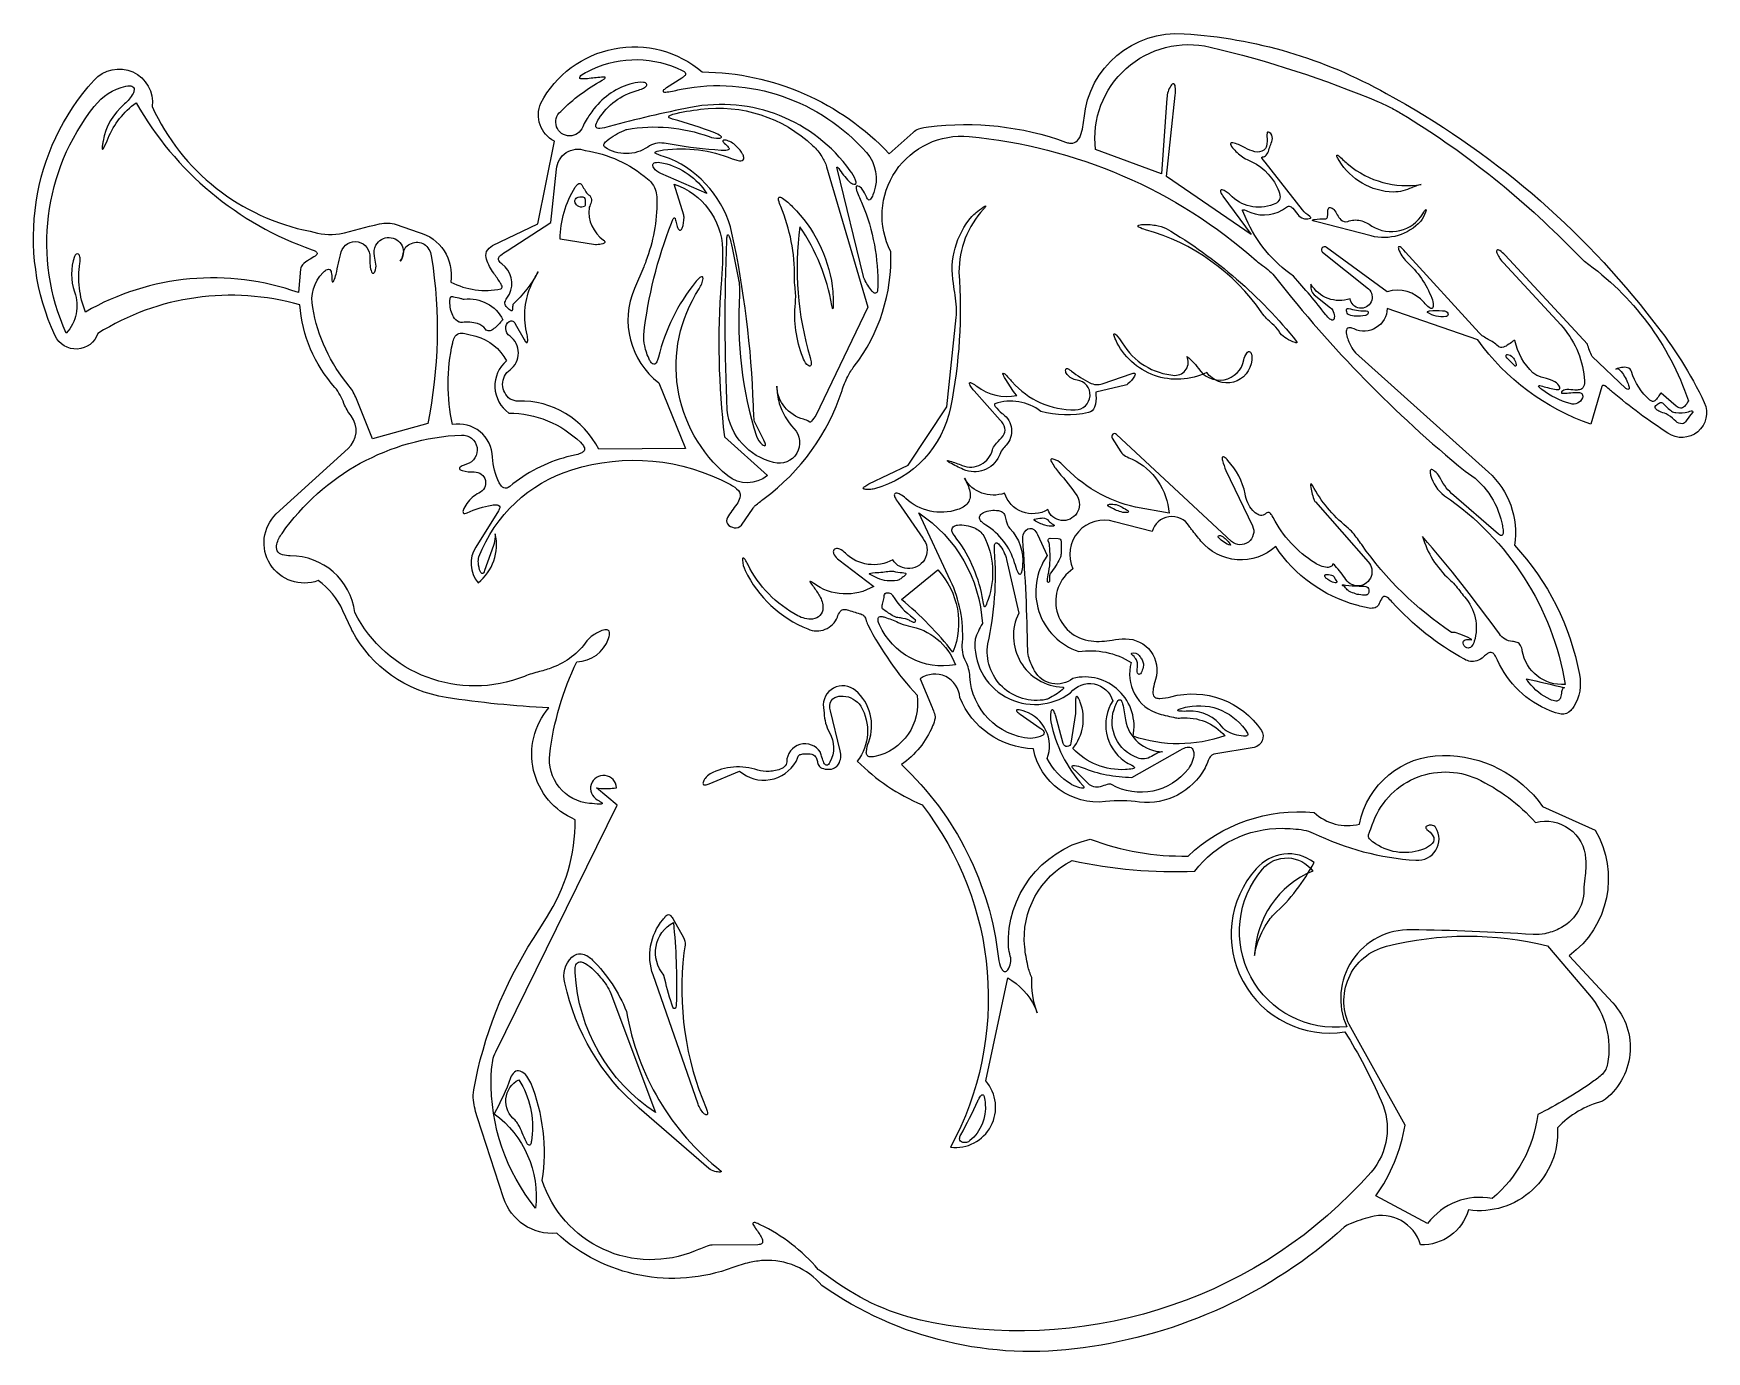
# Model space of a CAD drawing. Extents: x 0 to 207, y 4 to 167.
import ezdxf

# ---------------------------------------------------------------- set-up
doc = ezdxf.new("R2010")
doc.units = 0
doc.header["$MEASUREMENT"] = 0

msp = doc.modelspace()

# ---------------------------------------------------------------- linework, layer by layer
for points in [[(129.907, 4.5396, -0.191161), (97.588, 12.2404, 0.236831), (90.3427, 15.3455, 0.0412036), (88.6162, 15.0977, 0.0333862), (86.5556, 14.4791, -0.282547), (64.7628, 18.7227, -0.349693), (58.1898, 23.1006), (54.9456, 33.0048, -0.0435634), (54.4592, 35.2036, -0.0777212), (54.4902, 36.4706, -0.0980325), (61.8717, 55.2198), (62.5738, 56.327), (63.5003, 57.7826, 0.145691), (67.0531, 69.9289, -0.507488), (63.7965, 83.7827, -0.0259579), (51.0785, 85.0697, -0.235146), (39.4679, 93.281, -0.0168613), (39.3505, 93.5151), (38.2999, 95.8198, 0.132596), (35.2391, 99.5445, -0.81144), (30.0575, 107.799), (38.944, 115.904, 0.392532), (39.321, 119.94, -0.0775027), (38.4213, 121.492, 0.0851747), (37.3135, 123.458, -0.163211), (32.9645, 133.679, 0.213269), (7.9819, 130.15, -0.676265), (2.6758, 129.873, -0.300588), (7.4962, 161.509, -0.739155), (14.6871, 158.232, 0.241124), (34.2444, 142.797, 0.102433), (37.8907, 142.465, -0.00526496), (42.849, 143.718, -0.137645), (44.8949, 143.635), (47.6161, 142.702, -0.382063), (51.6583, 136.502, 0.171839), (57.8576, 135.679, 0.246473), (57.9839, 135.783, 0.178641), (57.9931, 136.003, 0.0566092), (57.7782, 136.428, 0.00737499), (56.9735, 137.611, -0.0833751), (56.0855, 139.339, -0.166352), (56.0931, 140.288, -0.186351), (56.8342, 141.02), (62.4207, 143.735), (64.4816, 153.963, -0.395677), (62.7978, 158.666, -0.480577), (82.7835, 162.535, -0.204408), (105.912, 152.406), (108.878, 155.052, -0.094877), (109.58, 155.493, -0.0563421), (110.796, 155.719, -0.121237), (127.752, 153.839, 0.0607012), (128.251, 153.716, 0.174625), (129.012, 153.874, 0.147202), (129.602, 154.647, 0.0686804), (130.032, 156.824, -0.40871), (142.419, 167.266, -0.113037), (167.425, 159.873, -0.105301), (200.548, 131.561, -0.0602821), (206.798, 121.59, -0.762019), (202.295, 117.801, -0.0314166), (195.426, 122.888, -0.0169218), (195.202, 123.082, 0.0536574), (194.486, 123.645, 0.111702), (194.285, 123.716, 0.174952), (194.185, 123.692, 0.173737), (194.124, 123.597), (192.764, 118.899, -0.154515), (178.76, 129.353), (167.558, 133.237, -0.538517), (163.459, 130.704), (163.195, 130.808, 0.119654), (162.803, 130.852, 0.206045), (162.576, 130.709, 0.131905), (162.487, 130.421, 0.0614505), (162.514, 130.026, 0.0729917), (163.041, 128.609, 0.0815231), (163.631, 127.758), (180.078, 112.978, -0.255147), (183.295, 103.933, -0.143163), (191.336, 87.9065, -0.192675), (190.656, 83.9515, -0.0479121), (190.277, 83.4676, -0.2542), (189.093, 83.0116, -0.064004), (187.73, 83.4332, -0.19598), (181.21, 89.6942, 0.049709), (180.871, 90.3153, 0.116151), (180.564, 90.6099, 0.182514), (180.27, 90.6495, 0.0964981), (179.972, 90.5059, 0.014953), (179.479, 90.1035, -0.0936456), (178.644, 89.5943, -0.213231), (177.121, 89.8076, -0.084703), (168.169, 96.8768, 0.0517166), (167.582, 97.4342, 0.122425), (167.281, 97.5776, 0.257232), (166.998, 97.4796, 0.0642853), (166.83, 97.2416, -0.00666785), (166.461, 96.5178, -0.181174), (166.057, 96.1831, -0.107485), (165.325, 96.1209, -0.0404985), (163.783, 96.503, -0.185179), (153.75, 103.768, -0.428924), (144.492, 104.438, -0.0067759), (143.337, 105.882, -0.0259235), (143.061, 106.278, 0.653625), (138.448, 105.607), (133.796, 106.833, 0.648633), (128.644, 100.996, 0.695843), (130.921, 92.0652, 0.0741157), (133.513, 92.1759, -0.0469644), (135.155, 92.3352, -0.504957), (138.884, 87.3101, 0.0322654), (138.596, 86.1663, 0.104263), (138.592, 85.4195, 0.240118), (138.921, 85.0297, 0.0963028), (139.415, 84.9476, 0.0515517), (140.767, 85.1613, -0.317254), (152.001, 80.9994, -0.505526), (151.102, 78.89), (146.099, 78.0424, 0.125042), (145.767, 77.8617, 0.101696), (145.388, 77.2658, -0.0234335), (145.014, 76.3664, -0.305909), (136.894, 72.1026, 0.0621276), (132.705, 72.1768, -0.393995), (123.765, 78.7087, -0.296378), (114.662, 85.0499, 0.591168), (109.766, 87.3864), (111.23, 83.8118, -0.0078261), (111.449, 83.2631, -0.119616), (111.591, 82.4901, -0.0732712), (111.291, 81.541, -0.141484), (107.425, 76.7527, -0.179683), (119.426, 52.7671, 0.0921325), (119.78, 51.5516, 0.121314), (120.077, 51.1962, 0.3033), (120.417, 51.1866, 0.0952027), (120.595, 51.3529, 0.228351), (120.901, 53.0528, -0.0486111), (120.69, 54.1585, -0.362474), (130.792, 67.5309, 0.0959061), (142.907, 65.4351, -0.216464), (158.508, 70.8295, 0.255752), (164.11, 69.3958, -0.355801), (174.412, 77.8975, -0.244268), (186.794, 71.5739), (193.296, 68.6297, -0.384643), (190.083, 53.0916), (195.474, 47.2452, -0.451165), (194.213, 35.0758, 0.142384), (188.63, 31.7797, -0.474001), (177.601, 21.6091, -0.342402), (171.678, 17.2903, 0.408961), (165.455, 20.7341, 0.0263233), (162.983, 19.905, 0.0784818), (162.225, 19.4582, -0.151616)], [(191.954, 139.082, -0.158558), (204.83, 121.824, -0.099248), (204.342, 121.103, -0.202458), (203.837, 120.899, -0.171721), (203.325, 121.136), (201.474, 122.746, 0.331643), (201.43, 122.749, 0.0951928), (201.329, 122.654, 0.0131303), (201.176, 122.416, -0.0750699), (200.756, 121.871, -0.202603), (200.388, 121.732, -0.154242), (200.067, 121.888, -0.138858), (197.795, 125.421, 0.266144), (197.301, 125.908, 0.104747), (196.571, 125.925, 0.0324269), (195.86, 125.744, -0.151772), (195.996, 125.805, -0.0976327), (196.1, 125.784, -0.0602692), (196.248, 125.7, -0.058024), (196.527, 125.423, -0.0767346), (197.382, 123.889, -0.0842732), (197.506, 123.366, -0.288025), (197.424, 123.231, -0.250911), (197.246, 123.236), (197.085, 123.35), (192.916, 127.281, -0.046697), (192.334, 128.832), (182.164, 139.828, 0.0618641), (181.479, 140.418, 0.0890292), (181.267, 140.507), (181.193, 140.508, 0.270687), (181.105, 140.432, 0.125008), (181.095, 140.268, 0.0556171), (181.16, 140.034, 0.0914168), (181.927, 138.905), (189.023, 131.214, -0.161489), (191.946, 124.706), (191.978, 124.335, -0.127977), (191.867, 123.57, -0.247983), (191.344, 123.167, -0.0621631), (190.783, 123.139, 0.036856), (189.777, 123.188, 0.192699), (189.136, 122.925, 0.249454), (189.107, 122.816, 0.293749), (189.177, 122.747), (189.395, 122.734, 0.0250258), (190.265, 122.805, -0.0552558), (191.347, 122.827, -0.0868341), (191.578, 122.755, -0.148251), (191.702, 122.624, -0.202461), (191.72, 122.173, -0.393638), (190.214, 121.456, -0.0982736), (186.685, 123.219, -0.0406357), (186.314, 123.541, -0.357442), (186.309, 123.65, -0.275318), (186.433, 123.701, -0.0272809), (186.79, 123.621, 0.0351922), (188.465, 123.2, 0.0911026), (188.791, 123.209, 0.231222), (188.901, 123.308, 0.187472), (188.903, 123.486, 0.171052), (188.314, 124.155, 0.0583958), (187.97, 124.326, 0.0178049), (186.59, 124.755, -0.113695), (185.597, 125.265, -0.145513), (183.349, 129.263, 0.332313), (183.321, 129.286, 0.136244), (183.243, 129.27, 0.034675), (183.096, 129.175, -0.0200926), (182.42, 128.688, -0.120125), (181.753, 128.426, -0.230213), (181.279, 128.594, 0.0693757), (180.064, 129.415, -0.0805482), (178.926, 130.206), (169.837, 140.227), (169.612, 140.466, 0.0719697), (169.142, 140.866, 0.197561), (168.989, 140.885, 0.324371), (168.926, 140.807, 0.0790597), (168.96, 140.598, 0.114301), (169.943, 139.052, -0.119942), (173.068, 134.506, -0.0867608), (173.252, 133.625, -0.11865), (173.203, 133.352, -0.175984), (173.11, 133.256, -0.175036), (172.961, 133.25, -0.0844851), (172.75, 133.356, -0.0630414), (172.113, 133.98, 0.300961), (167.532, 135.318), (160.034, 140.806, 0.971581), (159.563, 140.2), (165.23, 135.658, -1.43356), (162.977, 134.444, -0.356211), (158.118, 136.239, 0.0245854), (158.09, 136.047, 0.242091), (158.508, 134.946), (160.552, 133.324, -0.120745), (160.873, 132.869, -0.135096), (161, 132.062, -0.114322), (160.93, 131.883, -0.311815), (160.704, 131.808, -0.102561), (160.465, 131.93, -0.0588497), (159.965, 132.451, 0.0164879), (155.96, 137.224, -0.140428), (150.098, 144.359), (149.675, 145.271, -0.0621383), (149.638, 145.394, -0.254572), (149.662, 145.453, -0.199308), (149.737, 145.476, -0.0483406), (149.892, 145.44, -0.0135005), (150.66, 145.146, 0.267068), (155.092, 145.779), (155.215, 145.857, -0.285249), (155.652, 145.824, -0.0592623), (155.853, 145.651), (156.487, 144.876, 0.143133), (157.183, 144.387, 0.090534), (157.711, 144.358, 0.0558379), (158.039, 144.406, 0.180092), (158.11, 144.46, 0.301596), (158.109, 144.516), (158.074, 144.556, 0.030965), (157.958, 144.65, -0.0745299), (157.055, 145.441), (152.43, 151.348), (152.193, 151.654, -0.0580357), (152.027, 151.899, -0.242981), (152.031, 151.956, -0.212782), (152.083, 151.993), (152.133, 152.001, 0.187927), (152.588, 152.236, 0.115136), (152.897, 152.861, -0.0208941), (153.13, 153.548, 0.0660063), (153.347, 154.281, 0.288697), (152.952, 155.044, 0.179081), (152.797, 155.083, 0.278658), (152.711, 155.018), (152.689, 154.933, 0.0369623), (152.673, 154.549, -0.0679757), (152.609, 153.352, -0.183189), (152.295, 152.848, -0.21242), (151.158, 152.653, -0.0656812), (149.963, 153.13, 0.0573641), (148.621, 153.725, 0.07044), (148.308, 153.768, 0.244487), (148.186, 153.694, 0.221774), (148.168, 153.54, 0.0645234), (148.291, 153.309, 0.068894), (149.464, 152.142, 0.0729561), (150.226, 151.669, -0.197657), (153.894, 148.294, -0.0688257), (154.274, 147.245, -0.191533), (154.154, 146.605, -0.154819), (153.441, 146.109, -0.305137), (148.104, 147.326, 0.0634854), (147.626, 147.701, 0.0882026), (147.129, 147.916, 0.107085), (146.989, 147.917, 0.245742), (146.91, 147.852), (146.9, 147.792, 0.0975942), (146.948, 147.608, 0.0491887), (147.227, 147.152), (150.71, 142.399), (140.224, 149.592), (141.321, 159.646, 0.0689624), (141.328, 160.72, 0.10067), (141.238, 160.972, 0.0962376), (141.172, 161.036, 0.125361), (141.105, 161.06, 0.178618), (140.946, 161.004, 0.076819), (140.775, 160.827, 0.130301), (140.284, 159.293), (139.631, 149.935), (131.45, 152.933, -0.520349), (145.648, 165.609, -0.0423263), (166.573, 158.777, -0.0184342), (167.977, 158.12, -0.0178547), (169.374, 157.339, -0.0613603), (189.876, 141.149), (191.853, 139.166, 0.0419698)], [(102.572, 146.204, -0.1045), (104.499, 135.865), (104.48, 135.583, -0.0996347), (104.381, 135.228, -0.23785), (104.23, 135.132, -0.17736), (104.002, 135.19, -0.0586552), (103.76, 135.415, -0.0617224), (102.863, 136.855, -0.0483742), (102.723, 137.205), (99.4677, 150.572), (99.4443, 150.692, -0.286117), (99.4684, 150.743, -0.341642), (99.5168, 150.739, -0.0379488), (99.6657, 150.564, 0.040636), (100.909, 149.007, 0.0933185), (101.378, 148.671, 0.143776), (101.664, 148.626), (101.726, 148.646, 0.190184), (101.799, 148.731, 0.107896), (101.813, 148.866, 0.0616567), (101.745, 149.137, 0.0564276), (101.081, 150.3, 0.294565), (81.3239, 158.129, 0.0186691), (71.2513, 155.772, -0.0512626), (70.1058, 155.525, -0.114587), (69.7857, 155.566, -0.249499), (69.618, 155.751, -0.113949), (69.6202, 155.977, -0.085867), (69.9778, 156.738, -0.187236), (74.7029, 160.229, 0.047195), (75.4143, 160.483, 0.0944956), (75.8084, 160.746, 0.133182), (75.9066, 160.909, 0.211674), (75.8817, 161.051, 0.136969), (75.7406, 161.163, 0.0702366), (75.4904, 161.234, 0.0966528), (74.1573, 161.107, 0.168063), (69.3672, 157.946, 0.0237927), (68.4131, 156.571, 0.041852), (67.977, 155.725, -1.29897), (65.2671, 157.653, -0.0710472), (70.4016, 161.516), (70.6707, 161.665, 0.186526), (70.774, 161.804, 0.444751), (70.7285, 161.875), (70.3049, 161.875, 0.0104295), (68.5771, 161.696, -0.0595346), (67.7324, 161.684, -0.376273), (67.6118, 161.828, -0.227696), (67.7409, 162.083, -0.0387308), (68.5242, 162.557, -0.227602), (79.669, 163.003, -0.0294958), (80.3748, 162.682, -0.101175), (80.6477, 162.46, -0.265768), (80.6906, 162.192, -0.0929091), (80.592, 162.035, -0.0649752), (80.2561, 161.765), (78.3675, 160.572, 0.0447005), (77.9966, 160.301, 0.201165), (77.9238, 160.139, 0.354665), (77.9906, 160.052), (78.1041, 160.038, 0.0362287), (78.423, 160.052, 0.0286375), (80.1715, 160.402, -0.266052), (103.1, 152.544, -0.275832), (104.005, 147.604), (103.885, 147.298, -0.0857085), (103.592, 146.759), (103.512, 146.689, -0.284872), (103.367, 146.683, -0.0791092), (103.312, 146.726, -0.0444439), (103.235, 146.822, -0.0311417), (103.102, 147.065, 0.0548345), (102.578, 148.011, 0.154501), (102.044, 148.401), (101.949, 148.413, 0.286121), (101.837, 148.341, 0.0834521), (101.817, 148.276, 0.0495603), (101.813, 148.163, 0.0528005), (101.903, 147.759, 0.0228735)], [(5.0758, 135.282, -0.286566), (4.0453, 130.197, -0.279766), (7.5281, 158.266, -0.17624), (11.4175, 160.765), (11.6618, 160.801, -0.12327), (12.1861, 160.758, -0.139568), (12.3774, 160.622, -0.181298), (12.4578, 160.294, -0.0833461), (12.3272, 159.861, -0.100388), (11.2626, 158.565, 0.175017), (8.6132, 153.977, 0.0114689), (8.5309, 153.46, 0.0577036), (8.5037, 153.033, 0.258293), (8.5469, 152.97, 0.338624), (8.6067, 152.982, 0.0476451), (8.7009, 153.121, 0.0245673), (9.2408, 154.32, -0.1399), (12.7086, 158.709, 0.181863), (34.5081, 140.509), (34.7583, 140.409, -0.102606), (35.05, 140.216, -0.170749), (35.1039, 140.079, -0.160401), (35.0603, 139.929, -0.0782089), (34.8554, 139.731, -0.0224526), (34.1633, 139.297, 0.0825083), (33.2858, 138.626, 0.164062), (33.0536, 138.123), (32.806, 135.205, 0.219479), (6.4349, 132.802, -0.133531), (5.7557, 138.839, 0.0302151), (5.7891, 139.185, 0.116628), (5.6974, 139.789, 0.136575), (5.5605, 139.97, 0.340871), (5.2788, 139.964, 0.137705), (5.0746, 139.676, 0.166147)], [(94.1284, 118.364, -0.764717), (91.6143, 114.183, -0.316021), (85.86, 120.637, -0.0204922), (85.8101, 141.645), (85.8235, 141.882, -0.0739317), (85.892, 142.306, -0.273372), (85.9572, 142.358, -0.282914), (86.0314, 142.325, -0.0516479), (86.1131, 142.164, -0.0371269), (86.4861, 140.748), (87.2305, 137.053, -0.0304149), (87.3862, 135.931, -0.0358877), (87.3914, 134.971, 0.0923566), (89.4702, 117.413, 0.132288), (90.2047, 116.402, 0.097796), (90.4482, 116.259), (90.5087, 116.25, 0.323416), (90.5845, 116.301, 0.0970607), (90.5948, 116.354, 0.0510453), (90.5841, 116.457, 0.0552304), (90.3994, 116.922), (89.3097, 119.075, -0.0934954), (89.2138, 119.406, -0.0178505), (89.1067, 121.192, 0.0445424), (86.4579, 142.574, 0.240566), (78.7359, 151.796, 0.0195771), (78.247, 151.978, -0.0288505), (77.1223, 152.372, -0.0800213), (76.9601, 152.478, -0.227118), (76.9341, 152.555, -0.210225), (76.9787, 152.63, -0.0805776), (77.2159, 152.727, -0.0307324), (77.995, 152.868, -0.127896), (86.4935, 151.792), (86.9234, 151.64, 0.0801629), (87.5336, 151.537), (87.7253, 151.572, 0.265769), (87.9105, 151.783), (87.9153, 151.944, 0.0854922), (87.778, 152.344, 0.0769304), (87.075, 153.257, 0.124102), (85.8635, 154.042, 0.122689), (85.4218, 154.066, 0.265888), (85.3363, 153.988, 0.23837), (85.3564, 153.862, 0.0439806), (85.5069, 153.699, -0.028411), (85.9992, 153.233, -0.0945956), (86.1056, 153.063, -0.280325), (86.076, 152.941, -0.14805), (85.8765, 152.833, -0.0538234), (85.1125, 152.816, -0.0274199), (79.0436, 153.533, 0.0110115), (78.052, 153.699, 0.20519), (76.0256, 153.225, -0.301983), (70.7297, 153.208, -0.218277), (70.588, 153.404, -0.167661), (70.6463, 153.646, -0.0774904), (71.0203, 154.061, -0.0628195), (73.1018, 155.29, -0.0546504), (73.4496, 155.415, -0.132061), (83.6329, 154.523, 0.0881627), (84.8228, 154.32, 0.104567), (85.0966, 154.369, 0.260249), (85.1508, 154.446, 0.217296), (85.1161, 154.55), (85.0401, 154.617, 0.0604415), (84.3279, 154.972, 0.0296214), (79.1035, 156.692, -0.0723051), (78.6922, 156.848, -0.320487), (78.6368, 156.987, -0.213774), (78.7675, 157.155, -0.0447548), (79.142, 157.301, -0.0323517), (82.5702, 157.908, -0.226509), (96.4672, 153.391, -0.0589278), (97.5774, 152.055, -0.0723209), (98.1701, 150.767), (103.287, 133.424), (96.8339, 120.002, -0.00618659), (96.2957, 119.286, -0.061643), (96.2095, 119.202, -0.250255), (96.1013, 119.182, -0.0574208), (96.0152, 119.222, 0.0791888), (95.3224, 119.518, -0.327812), (92.0103, 123.62, 0.0582016), (92.3089, 121.49, 0.105659)], [(165.566, 26.2791, -0.263768), (111.345, 7.6234, -0.106529), (99.5751, 12.493), (97.2318, 14.1549, -0.0598108), (97.1255, 14.2523, 0.102843), (89.958, 19.7788, 0.038593), (89.3081, 20.0502, 0.224401), (89.0803, 20.0144, 0.357877), (89.0365, 19.8654), (89.1186, 19.7075, 0.0189396), (89.386, 19.305, -0.0485212), (90.1431, 18.1131, -0.100932), (90.2505, 17.7051, -0.2546), (90.1143, 17.4182, -0.0986925), (89.9528, 17.3442, -0.0564462), (89.6465, 17.3071), (84.003, 17.2634, 0.0805553), (83.6212, 17.1985, 0.0168313), (81.8992, 16.5446, -0.439316), (62.9715, 25.2548, 0.136352), (61.5478, 37.3467, 0.072618), (61.0565, 38.1681, 0.138304), (60.2307, 38.8004, 0.264914), (59.5243, 38.6835, 0.136562), (59.0567, 37.9545, -0.0378301), (57.0285, 33.5285, -0.26807), (62.151, 21.8241, -0.176642), (56.6485, 37.9318, -0.0377753), (56.8577, 40.1047, -0.071564), (57.2154, 41.2045), (72.2454, 71.7479), (69.7021, 73.8921), (69.7471, 73.8688, 0.0497587), (69.9167, 73.8329, 0.0341278), (71.1831, 73.8055, 0.0330179), (72.0971, 73.8739, 0.0454645), (72.1544, 73.8911, 1.70843), (69.7875, 72.3966, -0.0157632), (70.1158, 72.2081, -0.0792737), (70.373, 72.0114, -0.238311), (70.3916, 71.934, -0.263737), (70.3421, 71.8806), (70.278, 71.8668, -0.0349872), (70.0931, 71.8571, -0.0163136), (68.8248, 71.9559, -0.424384), (63.9018, 78.0582, -0.0826972), (67.2616, 89.4967, 0.312169), (71.1782, 92.3659, 0.0655252), (71.3063, 92.923, 0.142154), (71.249, 93.2693, 0.261847), (70.8953, 93.4594, 0.0750897), (70.5343, 93.4106, 0.0813869), (69.2519, 92.754, 0.080621), (68.4987, 92.0722, -0.151014), (64.2204, 88.7627, -0.0303311), (62.639, 88.277, 0.0356497), (60.7871, 87.6866, -0.387879), (39.7613, 95.6039, 0.37977), (31.7919, 102.609, -0.0799713), (30.8354, 102.735, -0.201721), (30.183, 103.23, -0.176054), (30.1135, 104.05, -0.0948757), (30.7685, 105.386, -0.232849), (52.9792, 117.573, -0.884034), (53.6077, 113.943), (53.3179, 113.846, 0.0900466), (52.7979, 113.586, 0.186368), (52.7147, 113.436, 0.248402), (52.7597, 113.312), (52.8387, 113.257, 0.0532543), (53.073, 113.162, 0.0717914), (54.5393, 113.001, -0.840954), (55.1302, 110.388, 0.12793), (53.6441, 109.106, 0.0932683), (53.1845, 108.233, 0.113288), (53.1694, 107.998, 0.271504), (53.2738, 107.873), (53.3756, 107.86, 0.0923676), (53.6883, 107.954, -0.0632565), (56.7288, 108.898, -0.0795486), (57.3817, 108.91, -0.1479), (57.642, 108.797, -0.243352), (57.7158, 108.566, -0.109783), (57.5631, 108.197), (54.7402, 103.701, 0.323362), (55.0274, 99.2813, 0.292009), (57.1648, 105.33, -0.027781), (57.133, 104.951, -0.0130883), (56.9554, 103.872), (55.843, 100.774, -0.0734583), (55.7079, 100.502), (55.6402, 100.434, -0.273163), (55.5075, 100.417), (55.4439, 100.46, -0.0846685), (55.3256, 100.631, -0.0875443), (55.0732, 101.731, -0.102859), (55.1396, 102.474, -0.229997), (66.6516, 113.265, -0.203697), (86.2655, 111.424, -0.101077), (87.2469, 110.692, -0.256055), (87.44, 109.79, -0.0807563), (87.0424, 109.01, 0.0226319), (85.8895, 107.34, 0.306467), (85.9127, 106.569, 0.200704), (86.7434, 106.084, 0.295381), (87.6155, 106.421), (89.0709, 108.533, -0.0645443), (89.3321, 108.824, -0.0178819), (90.4298, 109.7, 0.155263), (100.075, 123.081, -0.0371296), (100.795, 124.828, -0.0473977), (101.582, 126.084, 0.173918), (106.122, 140.257, -0.593075), (115.803, 154.531, -0.159668), (151.361, 139.151, 0.0364191), (152.138, 138.555, -0.0815862), (153.742, 137.076, 0.0554485), (177.186, 113.098, -0.206738), (181.724, 106.691, -0.0187264), (181.868, 105.977, -0.0721781), (181.896, 105.36, -0.0963086), (181.843, 105.194, -0.210346), (181.738, 105.111, -0.161822), (181.567, 105.139, -0.0677275), (181.321, 105.302), (175.52, 110.345, -0.0995919), (174.039, 112.406, 0.0831608), (173.456, 113.067, 0.0998961), (173.095, 113.283, 0.121653), (172.986, 113.291, 0.207258), (172.911, 113.238, 0.13001), (172.88, 113.115, 0.0601035), (172.925, 112.613, 0.167454), (174.629, 110.059, -0.205319), (189.589, 86.6798, -0.385302), (184.271, 90.8523, 0.0894097), (184.064, 91.5182, 0.193167), (183.631, 91.8949, 0.0549219), (183.057, 91.9956, -0.240251), (181.446, 92.9526, 0.020119), (171.937, 105.011, 0.140646), (175.229, 99.7214, -0.0524138), (176.523, 98.2798, 0.0257949), (177.122, 97.5359, -0.263376), (178.325, 92.0239, -0.133585), (177.967, 91.3632, -0.291688), (177.42, 91.2176, -0.280636), (176.936, 91.8116, -0.356398), (177.185, 92.2012, -0.104024), (177.571, 92.2533, -0.0112072), (177.946, 92.209, 0.198859), (177.998, 92.2263, 0.45736), (177.998, 92.2541, 0.0479108), (177.863, 92.3392, 0.0259534), (176.653, 92.8584, 0.036249), (176.427, 92.9327, 0.14723), (175.507, 93.13, -0.0932098), (164.394, 104.005, 0.0276978), (163.3, 105.448, 0.0457312), (162.515, 106.217, -0.0999763), (158.309, 111.333), (158.237, 111.456, 0.184736), (158.136, 111.529, 0.426826), (158.084, 111.496, 0.0603829), (158.076, 111.305, 0.0683627), (158.476, 109.612, 0.0862534), (158.66, 109.283), (165.199, 101.864, -1.07802), (162.447, 99.6604, 0.0263788), (161.122, 101.381, 0.0769604), (160.891, 101.583, 0.220288), (160.825, 101.588, 0.288583), (160.793, 101.546, -0.259689), (160.596, 101.273, -0.123184), (160.115, 101.185, -0.129404), (158.59, 101.734, -0.131993), (153.442, 107.338), (153.326, 107.547, 0.0950473), (153.034, 107.919, 0.131705), (152.873, 107.997, 0.168383), (152.655, 107.943, 0.0300021), (152.512, 107.842, -0.0734507), (152.182, 107.635, -0.230723), (151.585, 107.711, -0.0750459), (150.907, 108.23, -0.139132), (149.977, 110.287, 0.133079), (147.83, 114.429, 0.0784723), (147.367, 114.846, 0.206758), (147.213, 114.864, 0.286633), (147.136, 114.778), (147.131, 114.681, 0.0426854), (147.166, 114.426, 0.0428447), (147.595, 113.17), (150.888, 106.327, -0.79679), (148.295, 104.379), (134.053, 117.64, 0.889926), (133.507, 117.191), (134.602, 115.492, 0.123604), (135.163, 114.955, 0.0157074), (136, 114.572, -0.269252), (140.549, 107.887), (136.413, 108.621, -0.149536), (127.352, 113.899, 0.0979852), (126.553, 114.467, 0.0978549), (126.084, 114.606, 0.122488), (125.966, 114.586, 0.239765), (125.909, 114.513), (125.908, 114.454, 0.0879403), (125.97, 114.289, 0.0424553), (126.866, 112.969, -0.0331479), (129.174, 110.024, -1.10876), (125.543, 108.338, -0.486209), (120.197, 110.377, -0.368096), (115.23, 112.213, -0.0807769), (115.899, 110.566, -0.214689), (115.663, 109.176, -0.159721), (114.375, 108.336, -0.274594), (107.958, 109.728, 0.0708906), (107.259, 110.225, 0.101574), (106.796, 110.368, 0.129447), (106.64, 110.339, 0.282925), (106.542, 110.155, 0.0888143), (106.591, 109.929, 0.0696016), (107.032, 109.203), (110.077, 104.782, -1.07401), (106.358, 102.116, -0.330435), (100.503, 102.933, 0.0949175), (99.7952, 103.433, 0.169623), (99.267, 103.494, 0.354319), (98.9998, 103.119, 0.119785), (99.1183, 102.734, 0.0998298), (99.6821, 102.128), (104.001, 98.8324, -0.302432), (96.538, 99.2068, 0.0185781), (96.1986, 99.4449, 0.275672), (96.1214, 99.4462, 0.425659), (96.108, 99.3929, 0.00657133), (96.5316, 98.8097, -0.0225661), (97.2905, 97.6489, -0.146309), (97.7111, 96.1584, -0.390266), (96.4385, 94.787, -0.152033), (94.6095, 95.2009, -0.157953), (88.4034, 101.56, 0.0405567), (88.0721, 102.143, 0.0708175), (87.9192, 102.317, 0.252548), (87.8244, 102.332, 0.250272), (87.7585, 102.261, 0.065495), (87.7428, 102.082, 0.095716), (88.0809, 100.806, 0.186428), (95.8409, 93.5513, 0.423674), (99.5099, 95.0316, -0.0696409), (99.8496, 95.7085, -0.184542), (100.22, 95.9685, -0.11853), (100.697, 95.9312, 0.0132275), (102.28, 95.4435, -0.121204), (102.743, 95.2286, -0.139809), (103.03, 94.754, 0.0422112), (103.279, 94.0543, 0.0683749), (109.359, 85.3536, -0.39693), (104.122, 77.7519), (103.956, 77.7216, -0.109921), (103.445, 77.736, -0.204645), (103.163, 77.9603, -0.132799), (103.086, 78.384, -0.0712158), (103.384, 79.574, 0.314134), (101.734, 85.9364, 0.684057), (97.7739, 83.8163), (97.8485, 83.1431, 0.115179), (98.5203, 80.7314, -0.262943), (98.5749, 77.0578), (98.473, 76.8918, -0.105874), (98.2853, 76.7023, -0.208358), (98.1181, 76.6752, -0.144201), (97.9704, 76.7771, -0.0615823), (97.8408, 76.9745, -0.0431208), (97.5885, 77.6675, 0.0196122), (97.4238, 78.2281), (97.3997, 78.2784, 0.746352), (93.2281, 77.0962, -0.112238), (93.1482, 76.7545, -0.161241), (92.6168, 76.2616, -0.10072), (91.0471, 75.9164, -0.0875191), (89.6377, 76.0655, 0.209617), (83.7615, 75.6125, 0.103579), (83.1346, 75.0552, 0.117138), (82.8712, 74.5304, 0.121253), (82.8767, 74.3716, 0.20039), (82.9632, 74.2683, 0.135252), (83.1426, 74.2381, 0.0754543), (83.6117, 74.3681), (87.3956, 75.9547, 0.472662), (94.3897, 77.1406, 0.056229), (94.5479, 77.5411, -0.0669685), (94.6533, 77.8013, -0.182369), (94.9672, 78.0234, -0.0671592), (95.5191, 78.0978, -0.066749), (96.3431, 78.0375, -0.178155), (96.8058, 77.7313, -0.0931543), (96.994, 77.2723, 0.0334936), (97.1319, 76.7839, 0.211944), (97.5746, 76.32, 0.0898933), (98.4333, 76.1761, 0.259442), (99.6499, 76.8147, 0.199958), (99.8408, 78.4617), (98.6348, 83.4085, -0.0769114), (98.5666, 84.0769, -0.280639), (99.2019, 85.0683, -0.133429), (100.214, 85.239, -0.235472), (102.399, 84.0076, -0.306239), (101.958, 77.1923, 0.0953264), (109.98, 71.7683, -0.297498), (113.512, 29.3697, 0.684784), (117.87, 37.5795), (120.581, 50.3448, -0.149432), (123.949, 46.7372, -0.0383847), (124.218, 46.0283, -0.0960671), (123.56, 50.3854, -0.047734), (123.079, 51.8268, -0.0307954), (122.692, 54.1469, -0.311313), (128.547, 64.864, 0.0620096), (143.742, 63.5543, -0.237233), (154.559, 68.8704, -0.0357442), (157.222, 68.6555, -0.0775553), (158.402, 68.2819, 0.0976879), (171.116, 64.912, 0.609635), (173.584, 68.9305, 0.0926834), (173.453, 69.0842, 0.177053), (172.875, 69.2508, 0.135535), (172.443, 69.1319, 0.112062), (172.349, 69.0391, 0.274915), (172.349, 68.8683, 0.106612), (172.468, 68.7411, -0.105603), (173.207, 67.9579, -0.332675), (173.126, 66.9789, -0.120722), (172.156, 66.3476, -0.248468), (166.114, 66.9411, -0.0699574), (165.41, 67.5045, -0.157469), (165.236, 67.8677, -0.111925), (165.302, 68.2601, 0.0170371), (165.71, 69.3147, -0.443996), (178.626, 75.0198, -0.101542), (185.926, 69.5849, -0.473511), (192.111, 65.1004, -0.0497494), (192.015, 62.712, 0.031144), (191.898, 61.2178, -0.28551), (188.803, 56.4053, -0.0578764), (187.078, 55.8195, -0.0724412), (185.624, 55.7216, 0.0125259), (170.544, 56.3042, 0.553181), (162.542, 44.3034, -0.683418), (152.117, 63.7977, -0.486509), (158.331, 63.5782, 0.294623), (151.148, 53.1131, -0.0367576), (151.2, 53.575, -0.0753604), (152.459, 56.739, -0.0754492), (153.527, 58.204, 0.091693), (158.493, 64.6544, 0.395123), (151.345, 63.8641, 0.704365), (162.323, 43.6517, -0.0349543), (166.825, 35.121, -0.290727)], [(77.4018, 124.032), (80.6901, 115.885), (69.96, 115.809, 0.293805), (60.0038, 121.77, -0.149851), (59.0196, 122.029, -0.514574), (58.9884, 125.655, 0.500146), (58.992, 129.809, -0.237532), (58.4466, 130.777, -0.262182), (58.8764, 131.636, -0.253013), (59.3254, 131.673, -0.151961), (59.6366, 131.356), (60.7341, 129.388, 0.0318351), (60.8789, 129.158, 0.0735967), (60.9904, 129.039), (61.0347, 129.015, 0.286687), (61.1028, 129.03, 0.0836184), (61.1242, 129.058, 0.0502745), (61.1463, 129.112, 0.0487042), (61.1688, 129.243, 0.0707192), (61.1043, 129.973, -0.163388), (61.5114, 135.9, -0.0152999), (61.9671, 136.883, -0.0423786), (62.4741, 137.772, -0.0703333), (59.3492, 133.713, 0.0707098), (59.3025, 133.433, -0.0216151), (59.287, 133.104, -0.0756234), (59.2632, 133.014, -0.191664), (59.2151, 132.965, -0.171895), (59.1328, 132.967, -0.0690414), (59.0068, 133.03, -0.0711642), (58.5175, 133.478, -0.225285), (58.3624, 134.035, -0.103639), (58.6047, 134.522, 0.0418794), (58.9132, 134.999, 0.354443), (57.9789, 138.764, -0.122871), (57.6018, 139.181, -0.219304), (57.5941, 139.535, -0.114023), (57.8398, 139.841, -0.0301705), (58.6267, 140.363), (64.0193, 143.886), (64.7451, 150.476, -0.510035), (68.2991, 152.8, -0.140003), (75.991, 149.294, -0.094831), (76.749, 148.455, -0.133899), (77.1509, 146.59, -0.0924003), (75.8029, 139.082, -0.00903174), (75.5307, 138.4), (74.3858, 135.712, 0.342426)], [(77.9797, 151.247, -0.192427), (83.3541, 147.478), (77.6598, 149.951, -0.146124), (76.7727, 150.65, -0.13491), (76.6605, 150.96, -0.31274), (76.8412, 151.263, -0.0905492), (77.0952, 151.335, -0.0850013)], [(162.748, 151.062, 0.215688), (171.771, 148.6, 0.0473093), (171.079, 148.391, 0.0154039), (170.598, 148.199, -0.10277), (168.314, 147.65, -0.255973), (161.61, 151.556), (161.484, 151.772, -0.0722671), (161.302, 152.164, -0.365309), (161.331, 152.22, -0.232679), (161.422, 152.214, -0.0349946), (161.593, 152.094, -0.00490787)], [(68.7611, 145.69, 0.272193), (70.5497, 141.72), (70.6399, 141.648, -0.129628), (70.7301, 141.52, -0.217569), (70.7178, 141.413, -0.121946), (70.6248, 141.326, -0.0538223), (70.4725, 141.258, -0.0646942), (69.7046, 141.136, -0.0460178), (69.5443, 141.139), (65.1965, 141.84, -0.143904), (67.0566, 148.249, -0.0460878), (67.2897, 148.559, -0.0992261), (67.4849, 148.708, -0.176754), (67.6508, 148.724, -0.128954), (67.7961, 148.633, -0.0547313), (67.9292, 148.461, -0.00481467), (68.265, 147.853, 0.121613), (68.7119, 147.322, -0.117224), (68.9533, 147.081, -0.192729), (69.0179, 146.402, -0.0392248), (68.7845, 145.77, 0.0580898)], [(67.4186, 147.037, -0.0282423), (67.8042, 147.073), (68.0116, 147.067, -0.253208), (68.2389, 146.851), (68.2656, 146.642, 0.0293387), (68.2957, 146.232, -0.079917), (68.2753, 146.01, -0.118646), (68.2045, 145.876), (67.8758, 145.772, -0.217296), (67.2203, 146.077, -0.615833)], [(85.5136, 117.363), (90.8381, 112.548, -0.357678), (85.9295, 112.52, -0.38068), (82.3872, 135.675, 0.048695), (82.7189, 136.309, 0.0995611), (82.8694, 136.947, 0.117589), (82.8362, 137.098, 0.248149), (82.7443, 137.164), (82.6753, 137.159, 0.0939376), (82.489, 137.063, 0.0638728), (81.9108, 136.465, 0.108617), (77.3494, 127.217), (77.2446, 126.86, -0.0993336), (77.0131, 126.429, -0.236105), (76.7848, 126.344, -0.180043), (76.5061, 126.485, -0.0621723), (76.2554, 126.855, -0.0657698), (75.6626, 128.629, -0.0757241), (75.5358, 129.991, -0.0645394), (78.9576, 143.817), (79.0486, 144.04, -0.0765839), (79.2536, 144.424, -0.249568), (79.3408, 144.459, -0.258273), (79.4151, 144.406), (79.4437, 144.332, -0.0119269), (79.5779, 143.735, 0.0926608), (79.8102, 143.102, 0.109148), (79.9506, 142.958, 0.221772), (80.0783, 142.941, 0.144918), (80.1924, 143.03, 0.0625972), (80.2916, 143.202, 0.0922945), (80.5203, 144.529, 0.0704939), (80.4867, 144.807), (79.3145, 148.636, -0.314737), (85.2867, 140.6, -0.0167735), (85.2799, 139.03, -0.00988233), (85.1265, 136.37, 0.048909)], [(94.8657, 143.353, 0.106545), (96.1328, 127.176), (96.1937, 126.953, -0.0900969), (96.2593, 126.329, -0.119704), (96.2034, 126.17, -0.207134), (96.1024, 126.105, -0.146093), (95.9669, 126.131, -0.0899075), (95.7218, 126.324, -0.0908725), (95.2111, 127.209, -0.116293), (94.3016, 133.898, 0.0574651), (94.2661, 135.831, -0.0367109), (94.1922, 137.065, 0.102842), (92.4885, 145.859, -0.052163), (92.2255, 146.639, -0.0958584), (92.2108, 146.92, -0.245284), (92.2956, 147.024, -0.181402), (92.472, 147.032, -0.0570994), (92.7059, 146.918, -0.0478284), (93.9583, 145.842, -0.162185), (98.868, 136.006, -0.0314693), (98.9796, 133.397, -0.0485945), (98.9561, 133.209, -0.558526), (98.9312, 133.202, -0.133926), (98.8875, 133.273, -0.0248035), (98.8162, 133.611, 0.106769)], [(113.517, 120.993, -0.282872), (104.107, 110.917, -0.0481807), (103.468, 110.816, -0.0779747), (102.883, 110.847, -0.107729), (102.751, 110.908, -0.276111), (102.712, 111.002), (102.736, 111.062, -0.0894665), (102.885, 111.21, -0.0429395), (103.407, 111.509), (108.282, 113.856), (113.066, 121.072), (114.216, 132.115, 0.0472556), (114.228, 133.408, 0.0207774), (113.857, 136.322, -0.221525), (116.137, 144.632, -0.0336922), (116.685, 145.139, -0.0258261), (117.539, 145.786, -0.0587327), (117.819, 145.945, -0.521913), (117.853, 145.921, -0.158431), (117.818, 145.813, -0.0253795), (117.592, 145.548, 0.187875), (114.545, 137.738, -0.0668625)], [(171.699, 144.049, -0.281113), (165.568, 142.225), (158.841, 143.966, -0.0219996), (158.5, 144.051, -0.0642514), (158.324, 144.123, -0.360669), (158.308, 144.175, -0.21607), (158.37, 144.232, -0.0391547), (158.541, 144.271, -0.0382203), (159.891, 144.334), (159.968, 144.343, 0.21827), (160.118, 144.482, 0.0645003), (160.166, 144.647, 0.0350304), (160.197, 145.063, -0.063282), (160.244, 145.556, -0.104978), (160.308, 145.685, -0.26544), (160.491, 145.746, -0.176758), (160.947, 145.484, -0.0481893), (161.374, 144.846, 0.0754104), (161.822, 144.219, 0.288051), (162.663, 144.026, -0.132981), (164.234, 144.146, -0.0794066), (165.667, 143.444, 0.418572), (171.958, 144.975), (172.072, 145.16, -0.0584016), (172.299, 145.469, -0.339093), (172.349, 145.475, -0.302158), (172.374, 145.424, -0.0425792), (172.298, 145.157, -0.0758963)], [(140.206, 143.141, -0.0916582), (156.332, 129.154, -0.19396), (156.366, 129.039, -0.375971), (156.317, 128.993, -0.0705634), (156.142, 129.02, -0.0623101), (155.099, 129.513, -0.088218), (154.301, 130.18, -0.0211567), (154.161, 130.412, 0.0617574), (153.316, 131.359, -0.0530632), (152.02, 132.712, 0.17619), (137.653, 142.996, -0.0669834), (136.799, 143.309, -0.262112), (136.715, 143.454, -0.325369), (136.796, 143.569, -0.0550455), (137.146, 143.631, -0.0562798), (138.878, 143.54, -0.0903899)], [(48.8064, 119.011), (41.9799, 117.08), (40.3316, 121.232, 0.0256348), (39.5799, 122.875, 0.0509967), (39.0795, 123.635, -0.132951), (34.5582, 133.356, -0.247559), (35.8474, 137.691, -0.0553563), (36.2423, 138.007, -0.126305), (36.5249, 138.107, -0.285104), (36.7801, 137.949, -0.0759454), (36.866, 137.705, -0.0385786), (36.9267, 136.939, 0.0497119), (36.954, 136.597, 0.191297), (37.0013, 136.528, 0.321422), (37.054, 136.53, 0.0966432), (37.1767, 136.685, 0.0545841), (37.4551, 137.476, -0.00833209), (38.0815, 140.243, -0.905464), (41.6212, 139.522, 0.0501873), (41.6637, 138.553, 0.0698774), (41.859, 137.762, 0.09689), (41.9524, 137.627, 0.180938), (42.0321, 137.597, 0.1729), (42.116, 137.626, 0.0982588), (42.2394, 137.796, 0.149797), (42.3854, 138.736, 0.0122727), (42.2193, 139.726, -0.17212), (42.3953, 141.091, -1.08853), (45.3892, 139.101, 0.0934528), (45.6812, 139.657, 0.00689869), (45.8488, 140.387, -0.17935), (46.2414, 140.992, -0.0744568), (46.9762, 141.352, -0.27362), (48.5392, 141.071, -0.17488), (49.2721, 139.542, -0.0889766)], [(53.3153, 134.392, -0.319341), (58.1111, 131.827, 0.0830486), (58.0523, 131.803, 0.0261235), (57.9249, 131.672, -0.0653731), (56.8393, 130.627, -0.115337), (56.4234, 130.457, -0.292949), (55.9442, 130.676, 0.160218), (54.9451, 131.385, 0.0918381), (53.0918, 131.515, -0.0945864), (52.6949, 131.564, -0.180624), (51.9855, 132.196, -0.112129), (51.5493, 133.85, -0.0843007), (51.6071, 134.63, -0.175929), (51.6414, 134.675, -0.103623), (51.7292, 134.708, -0.0627866), (51.9794, 134.702, -0.0304743), (52.8779, 134.487, 0.0377446), (53.2773, 134.392)], [(165.187, 132.835, -0.140456), (165.196, 132.66, -0.184515), (165.104, 132.489, -0.124505), (164.852, 132.362, -0.0449908), (163.664, 132.301, -0.12956), (162.84, 132.435), (162.689, 132.55, -0.0865255), (162.561, 132.809, -0.0950106), (162.535, 133.071, -0.28458), (162.646, 133.254), (162.753, 133.256, 0.0861869), (164.787, 132.962, -0.0833968), (165.106, 132.921, -0.213769)], [(175.052, 132.651), (175.079, 132.531, -0.396159), (174.801, 132.232, -0.179946), (172.543, 132.755, -0.168028), (172.509, 132.819, -0.266367), (172.525, 132.864), (172.787, 132.948, -0.0547156), (174.394, 132.969, -0.120471), (174.864, 132.869, -0.25524)], [(66.0294, 114.86, 0.109473), (58.95, 111.198), (58.7546, 111.065, -0.316241), (58.0623, 111.132, -0.0927824), (57.6393, 111.661, -0.0970129), (56.8307, 114.836, 0.458057), (51.8665, 118.857, -0.108472), (51.887, 128.995, -0.0663359), (52.1012, 129.632, -0.204596), (52.6351, 130.142, -0.123271), (53.3799, 130.161, -0.0156185), (54.7546, 129.794, -0.207655), (58.5555, 126.769, 0.490192), (58.8485, 120.297, -0.194972), (67.6929, 116.666), (67.8832, 116.465, -0.117826), (68.185, 115.97, -0.136773), (68.1919, 115.717, -0.167851), (67.9712, 115.432, -0.0655634), (67.5457, 115.229, -0.0154368)], [(150.784, 126.842, -0.703227), (145.22, 125.328, -0.422934), (133.956, 129.341, -0.0379697), (133.748, 129.868, -0.0774925), (133.717, 130.048, -0.331322), (133.757, 130.096, -0.202318), (133.851, 130.081, -0.0455439), (133.989, 129.97, -0.0552337), (134.766, 128.986, 0.248147), (141.28, 124.961, 0.564685), (142.746, 127.31, -0.0231235), (143.01, 127.116, -0.0147941), (143.4, 126.737, -0.0465291), (144.191, 125.827, 0.683284), (149.82, 126.868, -0.114159), (150.159, 127.718, -0.13287), (150.371, 127.897, -0.251019), (150.569, 127.89, -0.129244), (150.677, 127.775, -0.0745028), (150.755, 127.565, -0.0745572)], [(182.28, 127.244, -0.574632), (182.462, 127.561), (182.769, 127.448, -0.247803), (183.497, 126.269, -0.216726), (183.469, 126.122, -0.438856), (183.386, 126.111), (182.408, 127.097)], [(119.518, 114.974, -0.412809), (115.076, 113.315, -0.024769), (113.43, 114.139, -0.0607132), (113.13, 114.343, -0.355928), (113.126, 114.384, -0.277901), (113.171, 114.406), (113.42, 114.35, -0.0279727), (114.964, 113.79, 0.458593), (118.683, 115.742), (118.738, 115.913, -0.0867101), (119.185, 116.547, 0.0408184), (120.02, 117.485, 0.2094), (120.231, 118.435, 0.132707), (119.668, 119.421), (116.439, 123.031, -0.0431186), (116.019, 123.582, -0.0286486), (115.881, 123.85, -0.0838897), (115.852, 123.98, -0.244779), (115.888, 124.049, -0.197895), (115.98, 124.07, -0.0691118), (116.152, 124.008, -0.046581), (116.749, 123.612, 0.218381), (121.718, 122.474), (121.673, 122.506), (121.467, 122.758, -0.0269463), (120.282, 124.56, -0.0468411), (119.976, 125.163, -0.539148), (120.026, 125.227, -0.167534), (120.219, 125.145, -0.0231299), (121.135, 124.162, 0.21947), (128.938, 120.69, 0.93578), (129.167, 124.376, -0.213484), (127.931, 125.072, -0.166812), (127.748, 125.597, -0.137484), (127.791, 125.735, -0.291986), (127.972, 125.8, -0.0995755), (128.166, 125.718, -0.0139933), (128.497, 125.493, 0.0565123), (130.748, 124.034, 0.193348), (132.292, 123.902), (135.988, 125.204, -0.0903099), (136.22, 125.251), (136.291, 125.236, -0.274593), (136.355, 125.141), (136.353, 125.067, -0.0683731), (136.289, 124.879, -0.107714), (135.449, 123.895, -0.102157), (135.148, 123.741), (131.49, 122.883, 0.0391429), (131.481, 122.815), (131.496, 122.517, -0.108616), (131.325, 121.009, -0.259766), (130.566, 120.343, -0.116704), (124.674, 120.489, 0.252691), (119.006, 121.448, 0.2544), (118.951, 121.389, 0.161018), (118.96, 121.268, 0.0517071), (119.045, 121.119, 0.0474844), (119.884, 120.249), (119.969, 120.175, -0.452826), (120.387, 116.306, 0.0269365), (119.904, 115.748, 0.0491615)], [(201.034, 120.6, -0.0485167), (200.885, 120.711), (200.746, 120.857, -0.225916), (200.721, 121.09, -0.172089), (200.91, 121.325, -0.0373606), (201.344, 121.578, -0.189497), (201.516, 121.594, -0.134331), (201.72, 121.47, 0.055122), (202.75, 120.527, 0.138074), (203.272, 120.341, 0.0886359), (204.833, 120.452, -0.0309892), (205.159, 120.547, -0.207545), (205.338, 120.511, -0.379371), (205.364, 120.404), (205.151, 120.123, 0.0236706), (204.46, 119.209), (204.355, 119.064, -0.189177), (204.078, 118.956, -0.189153), (203.263, 119.278), (203.091, 119.455, 0.0910202), (202.068, 120.193, -0.00765038), (201.282, 120.47, -0.0322569)], [(125.925, 82.0574, 0.134831), (129.868, 74.1768, -0.0698688), (130.014, 73.9751, -0.253458), (130.008, 73.8744, -0.242418), (129.918, 73.8207, -0.0590766), (129.731, 73.8378, -0.042842), (128.827, 74.1376, -0.0280624), (128.431, 74.3176, -0.136068), (125.474, 77.4954, 0.417801), (122.716, 83.353, 0.0117114), (122.492, 83.4259, 0.0705814), (121.812, 83.5555, 0.0830355), (121.699, 83.5387, 0.249062), (121.655, 83.4883, 0.193548), (121.668, 83.405), (121.709, 83.3476, 0.0597359), (122.124, 83.0053), (124.608, 81.2833, -0.0656095), (124.954, 80.9837, -0.138073), (125.082, 80.7323, -0.248834), (124.959, 80.437, -0.085722), (124.586, 80.2282, -0.0593515), (123.399, 79.9884, -0.376183), (115.904, 87.6768, 0.104973), (115.405, 89.507, -0.154412), (114.99, 91.8963, 0.125691), (113.508, 99.5326), (109.57, 107.935, -0.236693), (117.448, 94.2227, 0.05226), (116.548, 92.2783, 0.645946), (128.365, 85.6508, -0.613241), (133.59, 84.6539, 0.400578), (135.037, 77.1924, 0.0208246), (135.293, 77.0279, -0.0155983), (136.133, 76.5548, -0.0786013), (136.251, 76.4494, -0.290598), (136.256, 76.366, -0.174851), (136.157, 76.2791), (136.046, 76.2449, -0.041447), (135.157, 76.1428, -0.223921), (128.653, 78.7614, 0.266735), (129.565, 84.4726, 0.0693977), (129.256, 85.1258, 0.249522), (129.127, 85.1874, 0.30664), (129.031, 85.1166, 0.0542523), (128.981, 84.8558, 0.0266433), (128.987, 83.1394), (128.985, 83.0901), (128.414, 79.4185, -0.80923), (127.444, 79.3642), (126.522, 82.7511, 0.049172), (126.327, 83.3052, 0.0766678), (126.209, 83.4876), (126.155, 83.5296, 0.279856), (126.057, 83.5269, 0.0871136), (126.019, 83.4933, 0.0534006), (125.975, 83.424, 0.0556709), (125.914, 83.2396, 0.0967641)], [(120.841, 106.009, -0.219968), (122.426, 101.437, -0.0448775), (122.284, 100.581, -0.0753147), (122.198, 100.383), (122.152, 100.335, -0.293118), (122.054, 100.327, -0.0784463), (122.01, 100.358, -0.0453577), (121.95, 100.427, -0.0428348), (121.841, 100.616, -0.0335782), (121.441, 101.752, 0.18297), (117.89, 106.406, -0.0583486), (117.377, 106.802, -0.105045), (117.131, 107.162, -0.240791), (117.171, 107.624, -0.126468), (117.583, 107.974, -0.155718), (119.442, 108.204, -0.106522), (119.947, 108.019, -0.152383), (120.229, 107.618, -0.0279281), (120.401, 106.935, 0.137092)], [(133.199, 109.002, -0.170548), (134.762, 108.627, 0.0159104), (135.462, 108.223, -0.571464), (135.449, 107.982), (135.032, 107.957, -0.0920508), (133.507, 108.513, -0.0584409), (133.01, 108.768, -0.166622), (132.967, 108.845, -0.218879), (132.983, 108.912, -0.183094)], [(117.613, 105.081, -0.205864), (118.153, 97.1987, -0.0295106), (117.858, 96.4341, -0.0669411), (117.782, 96.3146, -0.307525), (117.73, 96.3029, -0.202734), (117.675, 96.3569, -0.0396974), (117.632, 96.505), (117.434, 97.5722, 0.116694), (113.989, 105.11), (113.804, 105.386, -0.129741), (113.666, 105.838, -0.268602), (113.941, 106.279, -0.0901852), (114.363, 106.421, -0.138081), (116.474, 106.059, -0.168116)], [(147.477, 80.3227, -0.168199), (136.097, 80.2618, 0.551574), (128.644, 87.4323, -0.46909), (123.919, 88.3606, -0.0423793), (123.224, 89.9373, -0.0787537), (123.064, 90.8546, 0.0149393), (122.435, 104.611, -0.227407), (122.852, 105.788, -0.377328), (123.818, 105.863, -0.128851), (124.267, 105.267), (125.473, 102.644, 0.500773), (129.376, 90.7501, -0.180316), (135.876, 89.4027, 0.416928), (139.346, 83.0496, 0.02248), (141.349, 82.5685, 0.0685376), (142.026, 82.5319, -0.238304)], [(125.499, 107.1), (125.647, 106.939, 0.0363762), (126.153, 106.515), (126.284, 106.454, -0.146162), (126.344, 106.375, -0.290514), (126.336, 106.34, -0.127757), (126.271, 106.301, -0.117342), (125.19, 106.407, -0.0828401), (123.868, 107.021, -0.305006), (123.852, 107.083, -0.20566), (123.914, 107.149, -0.0728554), (124.752, 107.295, -0.204942)], [(121.951, 95.5184, 0.543229), (127.391, 86.3532, -0.266548), (127.481, 86.2969, -0.273804), (127.476, 86.1936, -0.0560212), (127.33, 86.03, -0.060664), (125.654, 84.9443, -0.0612225), (125.321, 84.8186, -0.521931), (118.124, 91.7174, 0.0745503), (118.956, 103.209, -0.0365349), (118.946, 103.798, -0.0904236), (119.017, 104.132, -0.243997), (119.145, 104.227, -0.196956), (119.334, 104.184, -0.062512), (119.546, 103.978, -0.0949715), (120.45, 102.15)], [(125.6, 100.274, 0.078411), (125.795, 103.188, 0.0114915), (125.75, 103.974, 0.0482848), (125.717, 104.158, 0.0265612), (125.707, 104.187), (125.592, 104.472, -0.264624), (125.618, 104.677, -0.217634), (125.835, 104.794), (126.816, 104.762), (126.978, 104.727, -0.239644), (127.155, 104.549, -0.0573911), (127.183, 104.438, -0.0234304), (127.207, 104.159, -0.0183531), (127.179, 102.871, -0.0907573), (127.054, 102.283, -0.0514255), (125.886, 100.472, 0.0785485), (125.808, 100.327, 0.0723892), (125.775, 100.152, -0.0277878), (125.761, 99.7595, -0.0157922), (125.742, 99.4743, -0.0562743), (125.725, 99.3956, -0.323377), (125.626, 99.3246, -0.324699), (125.528, 99.3966, -0.089471), (125.492, 99.7615)], [(146.683, 105.09, -0.213149), (146.928, 105.134), (147.233, 104.962, -0.092652), (148.186, 103.955, -0.373381), (148.153, 103.919, -0.138026), (146.708, 104.851), (146.632, 104.937, -0.361483)], [(106.883, 99.5723, -0.15312), (104.47, 99.8435, -0.0188731), (103.48, 100.325, -0.266673), (103.451, 100.377, -0.298912), (103.481, 100.421, -0.0643899), (103.836, 100.52), (104.158, 100.535, 0.00903592), (105.141, 100.595, -0.0113898), (105.968, 100.71, -0.0337586), (106.191, 100.717, -0.0300992), (106.44, 100.693, 0.0178403), (107.54, 100.534, -0.0543916), (107.918, 100.462, -0.350104), (107.977, 100.369, -0.188667), (107.89, 100.202, -0.0273487), (107.538, 99.9234), (107.36, 99.7824, -0.123224)], [(111.942, 100.859, -0.291174), (113.795, 90.6841, 0.0545994), (107.436, 97.1936)], [(159.964, 100.288, -0.0406077), (160.295, 100.28, -0.034444), (160.676, 100.215, -0.0928522), (160.853, 100.135, -0.10675), (160.969, 100.011, 0.00708133), (161.299, 99.4365, -0.315305), (161.28, 99.3096, -0.222828), (161.118, 99.2466, -0.106108), (160.468, 99.5225, -0.0197254), (160.192, 99.6915, -0.0850005), (159.867, 99.9784, -0.227745), (159.834, 100.174, -0.1494), (159.88, 100.249, -0.142122)], [(105.24, 95.9296), (105.091, 96.0536, -0.209888), (105.026, 96.219, -0.0631657), (105.12, 96.7787, 0.0407342), (105.286, 97.4654), (105.293, 97.7067, -0.210651), (105.416, 97.9513, -0.187729), (105.705, 98.0468, -0.0470875), (106, 97.9897), (106.125, 97.9446, -0.0915084), (106.212, 97.8725, -0.0457493), (106.339, 97.6876, 0.0993479), (108.917, 94.8921, -0.0882406), (109.114, 94.7073, -0.16304), (109.16, 94.5659, -0.231342), (109.079, 94.4018, -0.254164), (108.912, 94.3753), (108.775, 94.4328, 0.0227613), (108.385, 94.6261, 0.0534957), (107.925, 94.8219), (107.606, 94.8679, 0.0123472), (106.979, 94.9623, -0.0386257), (106.67, 95.0375, -0.0497597), (106.444, 95.1373, -0.0187138)], [(165.174, 97.8532, -0.119785), (165.077, 97.7868, -0.0701314), (164.941, 97.7478, -0.0432423), (164.712, 97.736, -0.0339759), (163.833, 97.8408, -0.0215071), (163.061, 98.1193, -0.0774502), (162.711, 98.3068, -0.0977482), (162.501, 98.5421, 0.0918994), (162.301, 98.7711, 0.0908764), (162.029, 98.9154, -0.300029), (161.987, 98.9669, -0.426838), (162.02, 99.0052, -0.0228501), (162.411, 98.9982, 0.0166748), (164.065, 98.8588, -0.0357482), (164.917, 98.8206, -0.167765), (165.162, 98.6839, -0.160683), (165.28, 98.4155, -0.0981498), (165.244, 97.9725, -0.101348)], [(108.282, 93.9362, -0.26957), (114.112, 89.112, -0.346318), (104.721, 94.0627), (104.6, 94.3714, -0.103356), (104.531, 94.8077, -0.365661), (104.788, 95.0814), (104.953, 95.0902, -0.0544582), (105.37, 95.0132, -0.0276028), (107.013, 94.3707, 0.0563882)], [(136.859, 90.2617, -0.0426805), (137.143, 89.8504, -0.04873), (137.366, 89.3561, -0.0974802), (137.402, 89.0855), (137.338, 88.8034, -0.0565127), (137.098, 88.1105, -0.16056), (136.914, 87.9392, -0.259709), (136.753, 87.9516, -0.24875), (136.601, 88.2327), (136.616, 88.4811, 0.0320929), (136.628, 89.0708), (136.627, 89.3775, 0.131435), (136.439, 89.8421, 0.0679354), (135.953, 90.3844, -0.204055), (135.903, 90.4966, -0.336177), (135.95, 90.5607, -0.305495)], [(184.79, 87.381, -0.00575453), (189.485, 86.2799, 0.181695), (189.31, 86.1996, 0.110127), (189.206, 86.02, 0.0415084), (189.145, 85.7729, -0.0400488), (189.013, 85.0678, -0.145864), (188.816, 84.7438, -0.186399), (188.422, 84.6253, -0.0871178), (187.743, 84.8194, -0.124559), (185.079, 86.945, -0.0297912)], [(135.149, 82.3053, 0.354404), (139.751, 78.3317, 0.109675), (139.18, 78.2152, 0.0257069), (138.38, 77.7724, -0.240926), (136.633, 77.6035, -0.406476), (133.742, 83.5742), (133.886, 83.9775, -0.0870931), (134.253, 84.6923, -0.197969), (134.45, 84.7945, -0.253276), (134.613, 84.7238), (134.684, 84.6088, -0.0456689), (134.806, 84.2754, -0.0203353)], [(142.849, 83.9172, -0.319025), (150.259, 80.6348), (150.305, 80.5263, -0.28477), (150.262, 80.3701, -0.0896588), (150.193, 80.3261, -0.0541713), (150.065, 80.2885, -0.0542034), (149.752, 80.2738, -0.110337), (147.629, 80.9354, -0.101737), (147.234, 81.2789, 0.256285), (142.914, 83.3681, -0.0372212), (141.951, 83.37, -0.0893063), (141.68, 83.4275, -0.270809), (141.64, 83.4855, -0.247663), (141.671, 83.5547, -0.0610072), (141.817, 83.6351, -0.0463549)], [(142.944, 76.253, -0.377535), (133.415, 74.2956, 0.12056), (133.234, 74.3443, 0.0724166), (132.895, 74.291, -0.0154398), (132.038, 74.0225, -0.281056), (130.548, 74.4099), (128.915, 76.0126, -0.0364441), (128.667, 76.2862, -0.0886043), (128.562, 76.4734), (128.556, 76.5386, -0.268691), (128.617, 76.6203), (128.679, 76.6399, -0.0637856), (128.849, 76.6448, -0.0587922), (129.795, 76.397, 0.0913774), (135.938, 75.173), (141.913, 78.5584), (142.231, 78.7225, -0.113754), (142.969, 78.9213, -0.285684), (143.504, 78.6384, -0.118988), (143.621, 78.1429, -0.149964)], [(80.5072, 53.4571, 0.130957), (83.2548, 34.2277, -0.061626), (83.4269, 33.6965, -0.095165), (83.4303, 33.4908), (83.4045, 33.429, -0.259982), (83.3073, 33.3812, -0.120705), (83.1623, 33.4269, -0.0565347), (82.9849, 33.5564, -0.121271), (82.2609, 34.7237), (76.6903, 50.7057, -0.267657), (77.9136, 57.5522, 0.0168), (78.0604, 57.7402, -0.0608521), (78.3739, 58.1043, -0.185435), (78.6122, 58.196, -0.151074), (78.8141, 58.1108, -0.0952106), (79.1227, 57.7076), (80.4418, 55.3419, -0.15974), (80.6599, 54.418, -0.00563943)], [(79.2056, 57.2084, -0.0315108), (79.5724, 47.4615, -0.0399589), (79.509, 46.7051, -0.276118), (79.3694, 46.5511, -0.347291), (79.2091, 46.6139, -0.0411089), (79.0045, 47.0787, -0.0194665), (78.0389, 50.6397), (78.0205, 50.697, -0.479095)], [(180.543, 23.0292, 0.286665), (172.555, 19.9361), (166.155, 23.3426, 0.113034), (169.757, 32.1143), (163.039, 44.1988, -0.490345), (167.468, 54.2716, -0.123193), (187.39, 54.3101), (192.583, 48.2174, -0.227724), (194.814, 39.7027, -0.149216), (194.182, 38.4131, -0.047715), (192.978, 37.4735, -0.0383948), (186.186, 33.423, -0.189323)], [(73.3902, 46.192, 0.184827), (85.1074, 26.4313, -0.219016), (85.1378, 26.3715, -0.309232), (85.1113, 26.3295, -0.0744307), (85.0062, 26.307, -0.076321), (84.3167, 26.3882, -0.117295), (83.5876, 26.7383), (74.9854, 34.2115, -0.163322), (65.772, 49.7202, -0.281738), (66.6457, 52.9076, -0.240413), (67.9918, 53.299, -0.142154), (69.1869, 52.5605, -0.101738)], [(71.4713, 48.4277), (77.0037, 33.6609, -0.237178), (67.0408, 51.0141), (67.042, 51.4838, -0.122528), (67.2099, 52.0988, -0.315565), (67.791, 52.3294, -0.0865043), (68.3321, 52.1147, -0.0807841), (70.1958, 50.4032, -0.0737466)], [(60.0827, 37.7294, -0.175304), (61.6949, 30.5297), (61.6379, 30.1599, -0.0690913), (61.5047, 29.7076, -0.295886), (61.3587, 29.6257, -0.220729), (61.1686, 29.7292, -0.0431768), (60.9696, 30.0751, 0.0152831), (60.0111, 32.1997, 0.101981), (59.6017, 32.7304, -0.549803)], [(117.813, 34.7652, -0.240749), (115.91, 30.1907, -0.245271), (115.012, 29.9734, -0.338938), (114.636, 30.4195, -0.137822), (114.77, 30.8997, 0.0160721), (116.89, 35.1151, -0.0333551), (117.127, 35.5643, -0.0823817), (117.325, 35.8094, -0.12825), (117.436, 35.868, -0.196339), (117.532, 35.8488, -0.116865), (117.613, 35.7569, -0.054344), (117.681, 35.5974, -0.0533495)]]:
    msp.add_lwpolyline(points, format="xyb", close=True)

doc.saveas('drawing.dxf')
